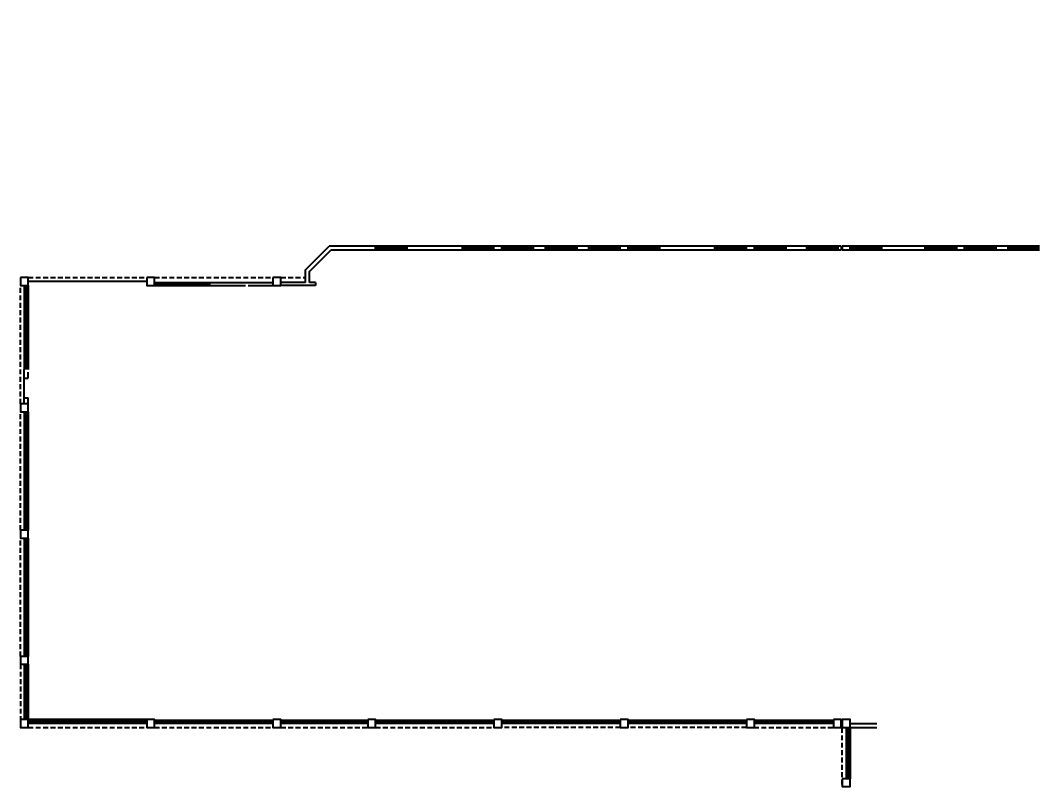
# Model space of a CAD drawing. Header units: metres. Extents: x 51 to 18146, y -212 to 18074.
# Drawn here: x 57.6 to 109.2, y 772.7 to 811.5 of the extents above; entities that cross this region are included whole.
import ezdxf

# ---------------------------------------------------------------- set-up
doc = ezdxf.new("R2010")
doc.units = ezdxf.units.M
doc.linetypes.add('HIDDEN', pattern=[0.375, 0.25, -0.125])
doc.layers.get('0').update_dxf_attribs({"color": 250})
for name, color, linetype in [('AY', 1, 'Continuous'), ('COL', 2, 'Continuous'), ('PA', 7, 'Continuous'), ('VE', 5, 'Continuous')]:
    doc.layers.add(name, color=color, linetype=linetype)
doc.layers.get('0').freeze()

# ---------------------------------------------------------------- blocks, each defined once
blk = doc.blocks.new('-COL40-')
at = {"color": 0}
blk.add_lwpolyline([(-0.2, 0.2), (-0.2, -0.2), (0.2, -0.2), (0.2, 0.2)], close=True, dxfattribs=at)

msp = doc.modelspace()

# ---------------------------------------------------------------- linework, layer by layer
at = {"layer": 'AY', "color": 0, "linetype": 'HIDDEN'}
for p, q in [((57.594, 792.065), (57.594, 798.065)), ((57.994, 798.465), (63.994, 798.465)), ((64.394, 798.465), (70.394, 798.465)), ((70.794, 798.465), (72.044, 798.465)), ((57.594, 785.665), (57.594, 791.665)), ((57.594, 779.265), (57.594, 785.265)), ((57.594, 778.865), (57.594, 776.065)), ((57.994, 775.665), (63.994, 775.665)), ((64.394, 775.665), (70.394, 775.665)), ((70.794, 775.665), (75.194, 775.665)), ((75.594, 775.665), (81.594, 775.665)), ((87.994, 775.665), (81.994, 775.665)), ((94.394, 775.665), (88.394, 775.665)), ((94.394, 775.665), (99.244, 775.665)), ((99.244, 772.765), (99.244, 775.665))]:
    msp.add_line(p, q, dxfattribs=at)
at = {"layer": 'AY', "color": 0}
msp.add_line((57.794, 792.365), (57.794, 793.365), dxfattribs=at)
at = {"layer": 'PA', "color": 0}
for p, q in [((72.044, 798.865), (73.244, 800.065)), ((75.594, 800.065), (73.244, 800.065)), ((75.594, 799.865), (75.594, 800.065)), ((77.194, 799.865), (77.194, 800.065)), ((79.994, 800.065), (77.194, 800.065)), ((79.994, 799.865), (79.994, 800.065)), ((81.994, 800.065), (81.594, 800.065)), ((81.594, 799.865), (81.594, 800.065)), ((81.994, 799.865), (81.994, 800.065)), ((83.594, 799.865), (83.594, 800.065)), ((84.194, 800.065), (83.594, 800.065)), ((84.194, 800.065), (84.194, 799.865)), ((86.394, 800.065), (85.794, 800.065)), ((85.794, 800.065), (85.794, 799.865)), ((86.394, 799.865), (86.394, 800.065)), ((88.394, 800.065), (87.994, 800.065)), ((87.994, 799.865), (87.994, 800.065)), ((88.394, 799.865), (88.394, 800.065)), ((92.794, 800.065), (89.994, 800.065)), ((89.994, 799.865), (89.994, 800.065)), ((92.794, 799.865), (92.794, 800.065)), ((94.394, 799.865), (94.394, 800.065)), ((94.794, 800.065), (94.394, 800.065)), ((94.794, 799.865), (94.794, 800.065)), ((97.444, 800.065), (96.394, 800.065)), ((96.394, 799.865), (96.394, 800.065)), ((97.444, 799.865), (97.444, 800.065)), ((99.044, 799.865), (99.044, 800.065)), ((99.194, 800.065), (99.044, 800.065)), ((99.194, 800.065), (99.194, 799.865)), ((99.644, 800.065), (99.244, 800.065)), ((99.244, 800.065), (99.244, 799.865)), ((99.644, 799.865), (99.644, 800.065)), ((103.444, 800.065), (101.244, 800.065)), ((101.244, 799.865), (101.244, 800.065)), ((103.444, 799.865), (103.444, 800.065)), ((105.044, 799.865), (105.044, 800.065)), ((105.444, 800.065), (105.044, 800.065)), ((105.444, 799.865), (105.444, 800.065)), ((107.044, 799.865), (107.044, 800.065)), ((107.644, 800.065), (107.044, 800.065)), ((107.644, 799.865), (107.644, 800.065)), ((72.244, 798.783), (73.327, 799.865)), ((75.594, 799.865), (73.327, 799.865)), ((79.994, 799.865), (77.194, 799.865)), ((81.994, 799.865), (81.594, 799.865)), ((84.194, 799.865), (83.594, 799.865)), ((86.394, 799.865), (85.794, 799.865)), ((88.394, 799.865), (87.994, 799.865)), ((92.794, 799.865), (89.994, 799.865)), ((94.794, 799.865), (94.394, 799.865)), ((97.444, 799.865), (96.394, 799.865)), ((99.194, 799.865), (99.044, 799.865)), ((99.644, 799.865), (99.244, 799.865)), ((103.444, 799.865), (101.244, 799.865)), ((105.444, 799.865), (105.044, 799.865)), ((107.644, 799.865), (107.044, 799.865)), ((72.044, 798.215), (72.044, 798.865)), ((72.244, 798.215), (72.244, 798.783)), ((67.194, 798.065), (67.194, 798.215)), ((67.194, 798.215), (70.394, 798.215)), ((67.194, 798.065), (68.994, 798.065)), ((69.144, 798.065), (70.394, 798.065)), ((72.044, 798.215), (70.794, 798.215)), ((72.544, 798.065), (70.794, 798.065)), ((72.544, 798.215), (72.244, 798.215)), ((72.544, 798.215), (72.544, 798.065)), ((57.794, 793.365), (57.794, 793.815)), ((57.794, 793.365), (57.994, 793.365)), ((57.994, 793.365), (57.994, 793.665)), ((57.794, 792.365), (57.994, 792.365)), ((57.794, 792.065), (57.794, 792.365)), ((57.994, 792.065), (57.994, 792.365)), ((99.644, 775.865), (100.994, 775.865)), ((99.644, 775.665), (100.994, 775.665))]:
    msp.add_line(p, q, dxfattribs=at)
at = {"layer": 'VE', "color": 0}
for p, q in [((77.194, 800.065), (75.594, 800.065)), ((81.594, 800.065), (79.994, 800.065)), ((83.594, 800.065), (81.994, 800.065)), ((85.794, 800.065), (84.194, 800.065)), ((87.994, 800.065), (86.394, 800.065)), ((89.994, 800.065), (88.394, 800.065)), ((94.394, 800.065), (92.794, 800.065)), ((96.394, 800.065), (94.794, 800.065)), ((99.044, 800.065), (97.444, 800.065)), ((101.244, 800.065), (99.644, 800.065)), ((105.044, 800.065), (103.444, 800.065)), ((107.044, 800.065), (105.444, 800.065)), ((109.244, 800.065), (107.644, 800.065)), ((77.194, 799.965), (75.594, 799.965)), ((77.194, 799.915), (75.594, 799.915)), ((77.194, 799.865), (75.594, 799.865)), ((81.594, 799.965), (79.994, 799.965)), ((81.594, 799.915), (79.994, 799.915)), ((81.594, 799.865), (79.994, 799.865)), ((83.594, 799.965), (81.994, 799.965)), ((83.594, 799.915), (81.994, 799.915)), ((83.594, 799.865), (81.994, 799.865)), ((85.794, 799.965), (84.194, 799.965)), ((85.794, 799.915), (84.194, 799.915)), ((85.794, 799.865), (84.194, 799.865)), ((87.994, 799.965), (86.394, 799.965)), ((87.994, 799.915), (86.394, 799.915)), ((87.994, 799.865), (86.394, 799.865)), ((89.994, 799.965), (88.394, 799.965)), ((89.994, 799.915), (88.394, 799.915)), ((89.994, 799.865), (88.394, 799.865)), ((94.394, 799.965), (92.794, 799.965)), ((94.394, 799.915), (92.794, 799.915)), ((94.394, 799.865), (92.794, 799.865)), ((96.394, 799.965), (94.794, 799.965)), ((96.394, 799.915), (94.794, 799.915)), ((96.394, 799.865), (94.794, 799.865)), ((99.044, 799.965), (97.444, 799.965)), ((99.044, 799.915), (97.444, 799.915)), ((99.044, 799.865), (97.444, 799.865)), ((101.244, 799.965), (99.644, 799.965)), ((101.244, 799.915), (99.644, 799.915)), ((101.244, 799.865), (99.644, 799.865)), ((105.044, 799.965), (103.444, 799.965)), ((105.044, 799.915), (103.444, 799.915)), ((105.044, 799.865), (103.444, 799.865)), ((107.044, 799.965), (105.444, 799.965)), ((107.044, 799.915), (105.444, 799.915)), ((107.044, 799.865), (105.444, 799.865)), ((109.244, 799.965), (107.644, 799.965)), ((109.244, 799.915), (107.644, 799.915)), ((109.244, 799.865), (107.644, 799.865)), ((57.794, 798.065), (57.794, 793.815)), ((57.894, 798.065), (57.894, 793.815)), ((57.944, 798.065), (57.944, 793.815)), ((63.994, 798.265), (57.994, 798.265)), ((57.994, 798.065), (57.994, 793.815)), ((64.394, 798.215), (67.194, 798.215)), ((64.394, 798.165), (67.194, 798.165)), ((64.394, 798.115), (67.194, 798.115)), ((64.394, 798.065), (67.194, 798.065)), ((57.794, 791.665), (57.794, 785.665)), ((57.894, 791.665), (57.894, 785.665)), ((57.944, 791.665), (57.944, 785.665)), ((57.994, 791.665), (57.994, 785.665)), ((57.794, 785.265), (57.794, 779.265)), ((57.894, 785.265), (57.894, 779.265)), ((57.944, 785.265), (57.944, 779.265)), ((57.994, 785.265), (57.994, 779.265)), ((57.794, 778.865), (57.794, 776.065)), ((57.894, 778.865), (57.894, 776.065)), ((57.944, 778.865), (57.944, 776.065)), ((57.994, 778.865), (57.994, 776.065)), ((63.994, 776.065), (57.994, 776.065)), ((63.994, 776.015), (57.994, 776.015)), ((63.994, 775.965), (57.994, 775.965)), ((63.994, 775.865), (57.994, 775.865)), ((70.394, 776.015), (64.394, 776.015)), ((70.394, 775.965), (64.394, 775.965)), ((70.394, 775.865), (64.394, 775.865)), ((75.194, 776.015), (70.794, 776.015)), ((75.194, 775.965), (70.794, 775.965)), ((75.194, 775.865), (70.794, 775.865)), ((81.594, 776.015), (75.594, 776.015)), ((81.594, 775.965), (75.594, 775.965)), ((81.594, 775.865), (75.594, 775.865)), ((87.994, 776.015), (81.994, 776.015)), ((87.994, 775.965), (81.994, 775.965)), ((87.994, 775.865), (81.994, 775.865)), ((94.394, 776.015), (88.394, 776.015)), ((94.394, 775.965), (88.394, 775.965)), ((94.394, 775.865), (88.394, 775.865)), ((98.794, 776.015), (94.794, 776.015)), ((98.794, 775.965), (94.794, 775.965)), ((98.794, 775.865), (94.794, 775.865)), ((99.444, 775.665), (99.444, 773.065)), ((99.544, 775.665), (99.544, 773.065)), ((99.594, 775.665), (99.594, 773.065)), ((99.644, 775.665), (99.644, 773.065))]:
    msp.add_line(p, q, dxfattribs=at)

# ---------------------------------------------------------------- block references
at = {"layer": 'COL', "color": 0}
for p in [(57.794, 798.265), (64.194, 798.265), (70.594, 798.265), (57.794, 791.865), (57.794, 785.465), (57.794, 779.065), (57.794, 775.865), (64.194, 775.865), (70.594, 775.865), (75.394, 775.865), (81.794, 775.865), (88.194, 775.865), (94.594, 775.865), (98.994, 775.865), (99.444, 775.865), (99.444, 772.865)]:
    msp.add_blockref('-COL40-', p, dxfattribs=at)

doc.saveas('drawing.dxf')
